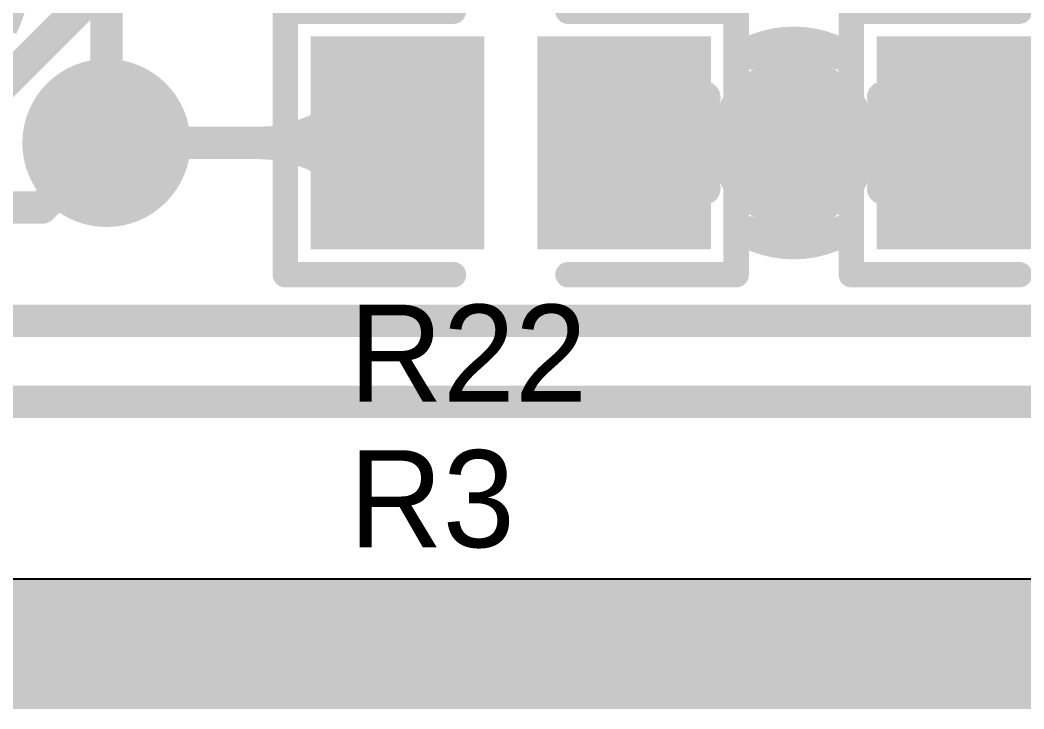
# Model space of a CAD drawing. Header units: millimetres. Extents: x 3.32 to 12.49, y 5.66 to 10.73.
# Drawn here: x 5.4853 to 5.7957, y 5.6836 to 5.8967 of the extents above; entities that cross this region are included whole.
import ezdxf

# ---------------------------------------------------------------- set-up
doc = ezdxf.new("R2010")
doc.units = ezdxf.units.MM
doc.header["$MEASUREMENT"] = 0
for name, color, linetype in [('BottomLayer', 5, 'Continuous'), ('InternalPlane1', 76, 'Continuous'), ('InternalPlane2', 16, 'Continuous'), ('KeepOutLayer', 6, 'Continuous'), ('MultiLayer', 9, 'Continuous'), ('TopLayer', 1, 'Continuous'), ('TopOverlay', 2, 'Continuous'), ('TopPaste', 8, 'Continuous'), ('TopSolder', 216, 'Continuous'), ('ViaHoleLayer', 16, 'Continuous')]:
    doc.layers.add(name, color=color, linetype=linetype)

# ---------------------------------------------------------------- blocks, each defined once
blk = doc.blocks.new('0805_R_146')
at = {"layer": 'TopLayer'}
for points in [[(-0.05787, -0.02894), (-0.0122, -0.02894), (-0.05787, 0.02894), (-0.0122, 0.02894)], [(0.0122, -0.02894), (0.05787, -0.02894), (0.0122, 0.02894), (0.05787, 0.02894)]]:
    blk.add_solid(points, dxfattribs=at)
at = {"layer": 'TopOverlay', "const_width": 0.00787}
for points in [[(-0.06968, 0.04075), (-0.06968, -0.04075)], [(-0.01772, 0.04075), (-0.06968, 0.04075)], [(0.06968, 0.04075), (0.01772, 0.04075)], [(0.06968, 0.04075), (0.06968, -0.04075)], [(-0.01772, -0.04075), (-0.06968, -0.04075)], [(0.06968, -0.04075), (0.01772, -0.04075)]]:
    blk.add_lwpolyline(points, dxfattribs=at)
at = {"layer": 'TopOverlay', "const_width": 0.00394}
for points in [[(-0.07165, 0.04075, 1), (-0.06772, 0.04075, 1)], [(-0.07165, 0.04075, 1), (-0.06772, 0.04075, 1)], [(-0.01969, 0.04075, 1), (-0.01575, 0.04075, 1)], [(0.01575, 0.04075, 1), (0.01969, 0.04075, 1)], [(0.06772, 0.04075, 1), (0.07165, 0.04075, 1)], [(0.06772, 0.04075, 1), (0.07165, 0.04075, 1)], [(-0.07165, -0.04075, 1), (-0.06772, -0.04075, 1)], [(-0.07165, -0.04075, 1), (-0.06772, -0.04075, 1)], [(-0.01969, -0.04075, 1), (-0.01575, -0.04075, 1)], [(0.01575, -0.04075, 1), (0.01969, -0.04075, 1)], [(0.06772, -0.04075, 1), (0.07165, -0.04075, 1)], [(0.06772, -0.04075, 1), (0.07165, -0.04075, 1)]]:
    blk.add_lwpolyline(points, format="xyb", close=True, dxfattribs=at)
at = {"layer": 'TopPaste'}
for points in [[(-0.05787, -0.02894), (-0.0122, -0.02894), (-0.05787, 0.02894), (-0.0122, 0.02894)], [(0.0122, -0.02894), (0.05787, -0.02894), (0.0122, 0.02894), (0.05787, 0.02894)]]:
    blk.add_solid(points, dxfattribs=at)
at = {"layer": 'TopSolder'}
for points in [[(-0.06187, -0.03294), (-0.0082, -0.03294), (-0.06187, 0.03294), (-0.0082, 0.03294)], [(0.0082, -0.03294), (0.06187, -0.03294), (0.0082, 0.03294), (0.06187, 0.03294)]]:
    blk.add_solid(points, dxfattribs=at)
blk = doc.blocks.new('0805_R_147')
at = {"layer": 'TopLayer'}
for points in [[(-0.05787, -0.02894), (-0.0122, -0.02894), (-0.05787, 0.02894), (-0.0122, 0.02894)], [(0.0122, -0.02894), (0.05787, -0.02894), (0.0122, 0.02894), (0.05787, 0.02894)]]:
    blk.add_solid(points, dxfattribs=at)
at = {"layer": 'TopOverlay', "const_width": 0.00787}
for points in [[(-0.06968, -0.04075), (-0.06968, 0.04075)], [(-0.06968, 0.04075), (-0.01772, 0.04075)], [(0.01772, 0.04075), (0.06968, 0.04075)], [(0.06968, -0.04075), (0.06968, 0.04075)], [(-0.06968, -0.04075), (-0.01772, -0.04075)], [(0.01772, -0.04075), (0.06968, -0.04075)]]:
    blk.add_lwpolyline(points, dxfattribs=at)
at = {"layer": 'TopOverlay', "const_width": 0.00394}
for points in [[(-0.07165, 0.04075, 1), (-0.06772, 0.04075, 1)], [(-0.07165, 0.04075, 1), (-0.06772, 0.04075, 1)], [(-0.01969, 0.04075, 1), (-0.01575, 0.04075, 1)], [(0.01575, 0.04075, 1), (0.01969, 0.04075, 1)], [(0.06772, 0.04075, 1), (0.07165, 0.04075, 1)], [(0.06772, 0.04075, 1), (0.07165, 0.04075, 1)], [(-0.07165, -0.04075, 1), (-0.06772, -0.04075, 1)], [(-0.07165, -0.04075, 1), (-0.06772, -0.04075, 1)], [(-0.01969, -0.04075, 1), (-0.01575, -0.04075, 1)], [(0.01575, -0.04075, 1), (0.01969, -0.04075, 1)], [(0.06772, -0.04075, 1), (0.07165, -0.04075, 1)], [(0.06772, -0.04075, 1), (0.07165, -0.04075, 1)]]:
    blk.add_lwpolyline(points, format="xyb", close=True, dxfattribs=at)
at = {"layer": 'TopPaste'}
for points in [[(-0.05787, -0.02894), (-0.0122, -0.02894), (-0.05787, 0.02894), (-0.0122, 0.02894)], [(0.0122, -0.02894), (0.05787, -0.02894), (0.0122, 0.02894), (0.05787, 0.02894)]]:
    blk.add_solid(points, dxfattribs=at)
at = {"layer": 'TopSolder'}
for points in [[(-0.06187, -0.03294), (-0.0082, -0.03294), (-0.06187, 0.03294), (-0.0082, 0.03294)], [(0.0082, -0.03294), (0.06187, -0.03294), (0.0082, 0.03294), (0.06187, 0.03294)]]:
    blk.add_solid(points, dxfattribs=at)

msp = doc.modelspace()

# ---------------------------------------------------------------- linework, layer by layer
at = {"layer": 'BottomLayer', "const_width": 0.01}
msp.add_lwpolyline([(5.51201, 5.85866), (5.51201, 5.94866)], dxfattribs=at)
for points in [[(5.51201, 5.87556, -0.198912), (5.50706, 5.86361)], [(5.51696, 5.86361, -0.198912), (5.51201, 5.87556)]]:
    msp.add_lwpolyline(points, format="xyb", dxfattribs=at)
at = {"layer": 'BottomLayer'}
for points, const_width in [([(5.50951, 5.87556, 1), (5.51451, 5.87556, 1)], 0.005), ([(5.50951, 5.87556, 1), (5.51451, 5.87556, 1)], 0.005), ([(5.50601, 5.85866, 1), (5.51801, 5.85866, 1)], 0.012), ([(5.71851, 5.85866, 1), (5.73051, 5.85866, 1)], 0.012), ([(5.50456, 5.86361, 1), (5.50956, 5.86361, 1)], 0.005), ([(5.51446, 5.86361, 1), (5.51946, 5.86361, 1)], 0.005), ([(5.50951, 5.85866, 1), (5.51451, 5.85866, 1)], 0.005)]:
    msp.add_lwpolyline(points, format="xyb", close=True, dxfattribs=dict(at, const_width=const_width))
at = {"layer": 'InternalPlane1'}
msp.add_line((9.46693, 5.72374), (4.66701, 5.72374), dxfattribs=at)
at = {"layer": 'InternalPlane1', "const_width": 0.01}
msp.add_lwpolyline([(5.47963, 5.92274, -0.240079), (5.47963, 5.89459)], format="xyb", dxfattribs=at)
at = {"layer": 'InternalPlane1', "const_width": 0.026}
for points in [[(5.49901, 5.85866, 1), (5.52501, 5.85866, 1)], [(5.71151, 5.85866, 1), (5.73751, 5.85866, 1)]]:
    msp.add_lwpolyline(points, format="xyb", close=True, dxfattribs=at)
at = {"layer": 'InternalPlane1', "const_width": 0.04}
msp.add_lwpolyline([(3.98701, 5.70365), (12.16535, 5.70365)], dxfattribs=at)
at = {"layer": 'InternalPlane2'}
msp.add_line((9.46693, 5.72374), (4.66701, 5.72374), dxfattribs=at)
at = {"layer": 'InternalPlane2', "const_width": 0.01}
for points in [[(5.71043, 5.88628, -0.240079), (5.73858, 5.88628)], [(5.69689, 5.84459, -0.240079), (5.69689, 5.87274)], [(5.75213, 5.87274, -0.240079), (5.75213, 5.84459)], [(5.73858, 5.83104, -0.240079), (5.71043, 5.83104)]]:
    msp.add_lwpolyline(points, format="xyb", dxfattribs=at)
at = {"layer": 'InternalPlane2'}
for points, const_width in [([(5.70793, 5.88628, 1), (5.71293, 5.88628, 1)], 0.005), ([(5.73608, 5.88628, 1), (5.74108, 5.88628, 1)], 0.005), ([(5.49901, 5.85866, 1), (5.52501, 5.85866, 1)], 0.026), ([(5.69439, 5.87274, 1), (5.69939, 5.87274, 1)], 0.005), ([(5.74963, 5.87274, 1), (5.75463, 5.87274, 1)], 0.005), ([(5.69439, 5.84459, 1), (5.69939, 5.84459, 1)], 0.005), ([(5.74963, 5.84459, 1), (5.75463, 5.84459, 1)], 0.005), ([(5.70793, 5.83104, 1), (5.71293, 5.83104, 1)], 0.005), ([(5.73608, 5.83104, 1), (5.74108, 5.83104, 1)], 0.005)]:
    msp.add_lwpolyline(points, format="xyb", close=True, dxfattribs=dict(at, const_width=const_width))
at = {"layer": 'InternalPlane2', "const_width": 0.04}
msp.add_lwpolyline([(3.98701, 5.70365), (12.16535, 5.70365)], dxfattribs=at)
at = {"layer": 'KeepOutLayer', "const_width": 0.01}
msp.add_lwpolyline([(3.98701, 5.70866), (12.16535, 5.70866)], dxfattribs=at)
at = {"layer": 'MultiLayer', "const_width": 0.012}
for points in [[(5.50601, 5.85866, 1), (5.51801, 5.85866, 1)], [(5.71851, 5.85866, 1), (5.73051, 5.85866, 1)]]:
    msp.add_lwpolyline(points, format="xyb", close=True, dxfattribs=at)
at = {"layer": 'TopLayer', "const_width": 0.01}
for points in [[(5.47701, 5.87366), (5.55201, 5.94866)], [(5.49201, 5.83866), (5.51201, 5.85866)], [(5.51201, 5.85866), (5.59197, 5.85866)], [(5.67205, 5.85866), (5.72451, 5.85866)], [(5.72451, 5.85866), (5.77697, 5.85866)], [(5.34165, 5.83866), (5.49201, 5.83866)], [(5.3512, 5.80366), (5.83701, 5.80366)], [(5.35074, 5.77866), (5.86701, 5.77866)]]:
    msp.add_lwpolyline(points, dxfattribs=at)
for points in [[(5.58936, 5.87127, -0.198912), (5.55891, 5.85866)], [(5.7151, 5.85866, -0.198912), (5.68466, 5.87127)], [(5.76436, 5.87127, -0.198912), (5.73391, 5.85866)], [(5.72101, 5.86472, -0.198912), (5.70188, 5.86221)], [(5.74714, 5.86221, -0.198912), (5.72801, 5.86472)], [(5.52891, 5.85866, -0.198912), (5.51696, 5.86361)], [(5.71956, 5.86361, -0.198912), (5.70761, 5.85866)], [(5.74141, 5.85866, -0.198912), (5.72946, 5.86361)], [(5.50501, 5.85866, -0.198912), (5.50006, 5.84671)], [(5.51696, 5.85371, -0.198912), (5.52891, 5.85866)], [(5.55891, 5.85866, -0.198912), (5.58936, 5.84605)], [(5.68466, 5.84605, -0.198912), (5.7151, 5.85866)], [(5.70761, 5.85866, -0.198912), (5.71956, 5.85371)], [(5.72946, 5.85371, -0.198912), (5.74141, 5.85866)], [(5.73391, 5.85866, -0.198912), (5.76436, 5.84605)], [(5.70188, 5.85512, -0.198912), (5.72101, 5.8526)], [(5.72801, 5.8526, -0.198912), (5.74714, 5.85512)], [(5.50006, 5.84671, -0.198912), (5.51201, 5.85166)]]:
    msp.add_lwpolyline(points, format="xyb", dxfattribs=at)
at = {"layer": 'TopLayer'}
for points, const_width in [([(5.58686, 5.87127, 1), (5.59186, 5.87127, 1)], 0.005), ([(5.68216, 5.87127, 1), (5.68716, 5.87127, 1)], 0.005), ([(5.76186, 5.87127, 1), (5.76686, 5.87127, 1)], 0.005), ([(5.50601, 5.85866, 1), (5.51801, 5.85866, 1)], 0.012), ([(5.71851, 5.85866, 1), (5.73051, 5.85866, 1)], 0.012), ([(5.71851, 5.86472, 1), (5.72351, 5.86472, 1)], 0.005), ([(5.72551, 5.86472, 1), (5.73051, 5.86472, 1)], 0.005), ([(5.51446, 5.86361, 1), (5.51946, 5.86361, 1)], 0.005), ([(5.69938, 5.86221, 1), (5.70438, 5.86221, 1)], 0.005), ([(5.71706, 5.86361, 1), (5.72206, 5.86361, 1)], 0.005), ([(5.72696, 5.86361, 1), (5.73196, 5.86361, 1)], 0.005), ([(5.74464, 5.86221, 1), (5.74964, 5.86221, 1)], 0.005), ([(5.50251, 5.85866, 1), (5.50751, 5.85866, 1)], 0.005), ([(5.50951, 5.85866, 1), (5.51451, 5.85866, 1)], 0.005), ([(5.50951, 5.85866, 1), (5.51451, 5.85866, 1)], 0.005), ([(5.52641, 5.85866, 1), (5.53141, 5.85866, 1)], 0.005), ([(5.52641, 5.85866, 1), (5.53141, 5.85866, 1)], 0.005), ([(5.55641, 5.85866, 1), (5.56141, 5.85866, 1)], 0.005), ([(5.55641, 5.85866, 1), (5.56141, 5.85866, 1)], 0.005), ([(5.58947, 5.85866, 1), (5.59447, 5.85866, 1)], 0.005), ([(5.66955, 5.85866, 1), (5.67455, 5.85866, 1)], 0.005), ([(5.70511, 5.85866, 1), (5.71011, 5.85866, 1)], 0.005), ([(5.70511, 5.85866, 1), (5.71011, 5.85866, 1)], 0.005), ([(5.7126, 5.85866, 1), (5.7176, 5.85866, 1)], 0.005), ([(5.7126, 5.85866, 1), (5.7176, 5.85866, 1)], 0.005), ([(5.72201, 5.85866, 1), (5.72701, 5.85866, 1)], 0.005), ([(5.72201, 5.85866, 1), (5.72701, 5.85866, 1)], 0.005), ([(5.73141, 5.85866, 1), (5.73641, 5.85866, 1)], 0.005), ([(5.73141, 5.85866, 1), (5.73641, 5.85866, 1)], 0.005), ([(5.73891, 5.85866, 1), (5.74391, 5.85866, 1)], 0.005), ([(5.73891, 5.85866, 1), (5.74391, 5.85866, 1)], 0.005), ([(5.77447, 5.85866, 1), (5.77947, 5.85866, 1)], 0.005), ([(5.69938, 5.85512, 1), (5.70438, 5.85512, 1)], 0.005), ([(5.74464, 5.85512, 1), (5.74964, 5.85512, 1)], 0.005), ([(5.50951, 5.85166, 1), (5.51451, 5.85166, 1)], 0.005), ([(5.51446, 5.85371, 1), (5.51946, 5.85371, 1)], 0.005), ([(5.71706, 5.85371, 1), (5.72206, 5.85371, 1)], 0.005), ([(5.71851, 5.8526, 1), (5.72351, 5.8526, 1)], 0.005), ([(5.72551, 5.8526, 1), (5.73051, 5.8526, 1)], 0.005), ([(5.72696, 5.85371, 1), (5.73196, 5.85371, 1)], 0.005), ([(5.49756, 5.84671, 1), (5.50256, 5.84671, 1)], 0.005), ([(5.49756, 5.84671, 1), (5.50256, 5.84671, 1)], 0.005), ([(5.58686, 5.84605, 1), (5.59186, 5.84605, 1)], 0.005), ([(5.68216, 5.84605, 1), (5.68716, 5.84605, 1)], 0.005), ([(5.76186, 5.84605, 1), (5.76686, 5.84605, 1)], 0.005), ([(5.48951, 5.83866, 1), (5.49451, 5.83866, 1)], 0.005), ([(5.48951, 5.83866, 1), (5.49451, 5.83866, 1)], 0.005)]:
    msp.add_lwpolyline(points, format="xyb", close=True, dxfattribs=dict(at, const_width=const_width))
at = {"layer": 'ViaHoleLayer', "const_width": 0.006}
for points in [[(5.50901, 5.85866, 1), (5.51501, 5.85866, 1)], [(5.72151, 5.85866, 1), (5.72751, 5.85866, 1)]]:
    msp.add_lwpolyline(points, format="xyb", close=True, dxfattribs=at)

# ---------------------------------------------------------------- block references
for name, p, rotation in [('0805_R_147', (5.63701, 5.85866), 360), ('0805_R_146', (5.81201, 5.85866), 180)]:
    msp.add_blockref(name, p, dxfattribs=dict(rotation=rotation))

# ---------------------------------------------------------------- texts
at = {"layer": 'TopOverlay'}
for s, p in [('R22', (5.58701, 5.77866)), ('R3', (5.58701, 5.73366))]:
    msp.add_text(s, height=0.03, dxfattribs=at).set_placement(p)

doc.saveas('drawing.dxf')
